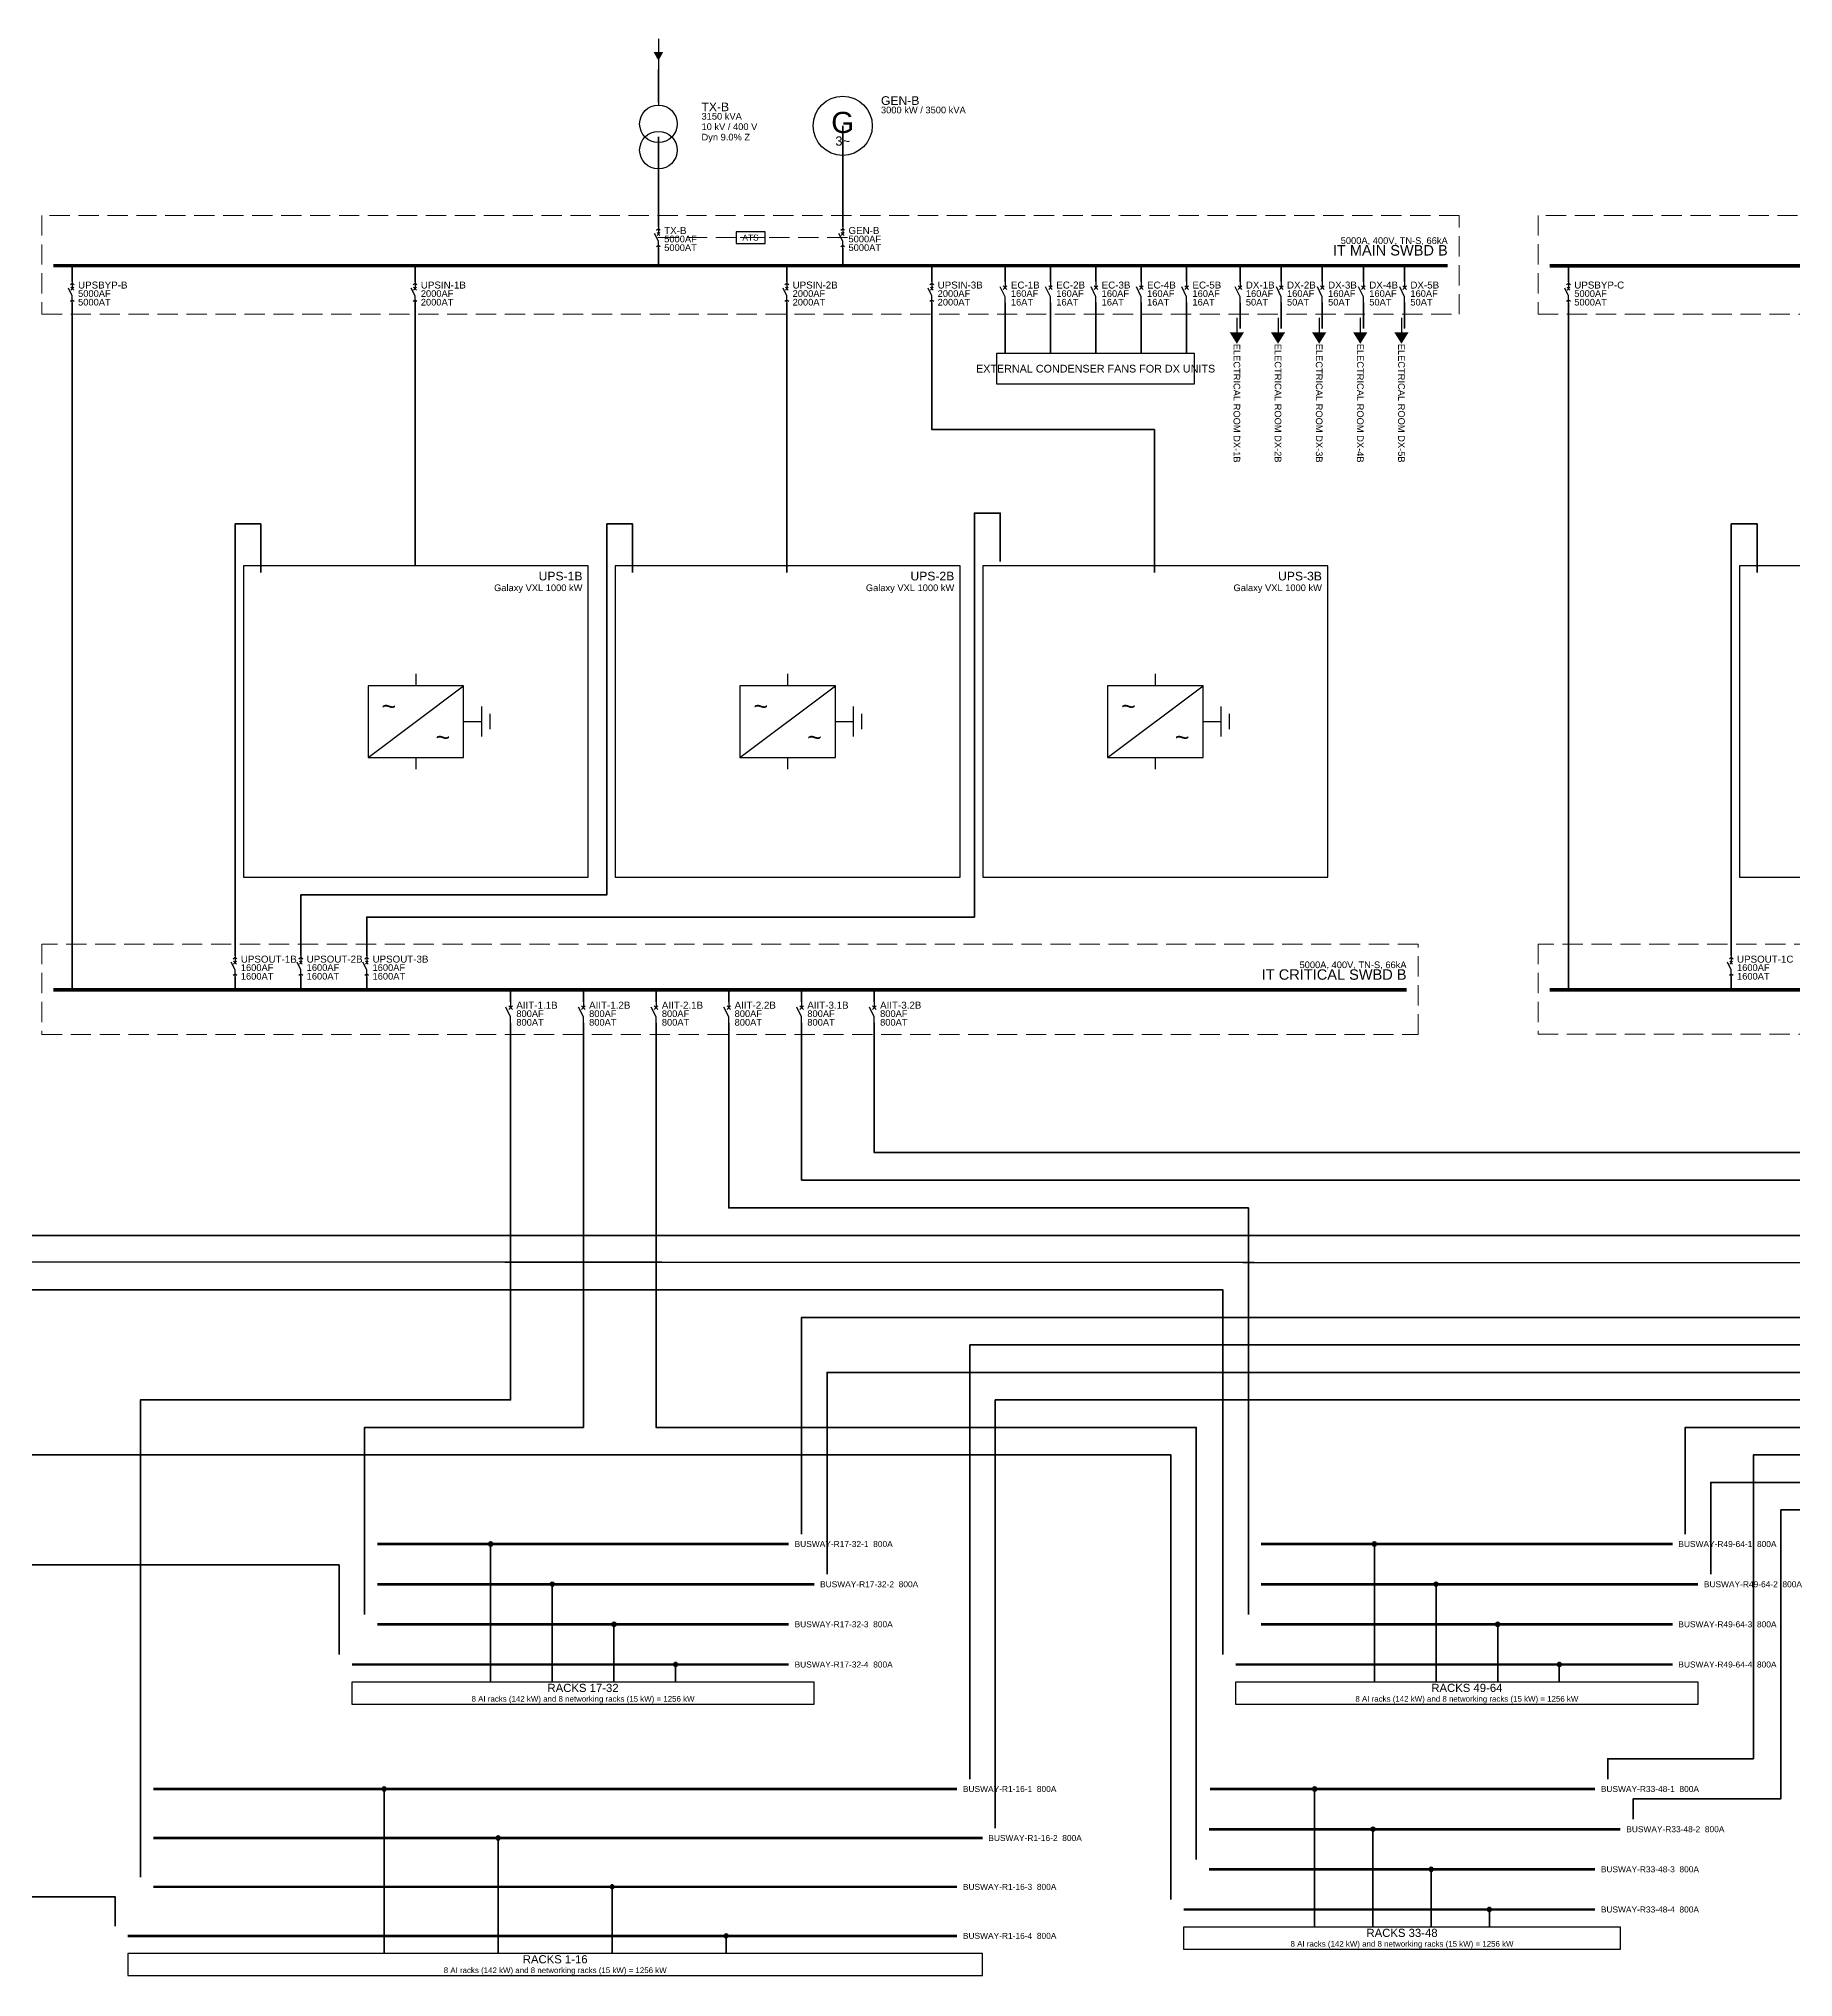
# Model space of a CAD drawing. Header units: millimetres. Extents: x 0 to 1189, y 0 to 841.
# Drawn here: x 311.3 to 614.4, y 318.6 to 653.6 of the extents above; entities that cross this region are included whole.
import ezdxf
from ezdxf.enums import TextEntityAlignment as Align

# ---------------------------------------------------------------- set-up
doc = ezdxf.new("R2010")
doc.units = ezdxf.units.MM
doc.linetypes.add('IND-DASHED', pattern=[5, 3.5, -1.5])
for name, color, linetype, lineweight in [('E-BUSBAR', 7, 'Continuous', 100), ('E-DEVICE', 7, 'Continuous', 25), ('E-ENCL', 8, 'IND-DASHED', 18), ('E-EQUIP', 7, 'Continuous', 25), ('E-HV', 1, 'Continuous', 35), ('E-LV', 7, 'Continuous', 35), ('E-TAG', 7, 'Continuous', 25), ('E-TEXT', 7, 'Continuous', 18)]:
    doc.layers.add(name, color=color, linetype=linetype, lineweight=lineweight)
doc.styles.add('IND', font='arial.ttf')

# ---------------------------------------------------------------- blocks, each defined once
blk = doc.blocks.new('E-TX')
for p, q in [((0, 11), (0, 10)), ((0, -10.2), (0, -11))]:
    blk.add_line(p, q)
for centre in [(0, 4.2), (0, -4.2)]:
    blk.add_circle(centre, 6)
at = {"style": 'IND'}
for tag, p in [('TAG', (8, 6)), ('VOLTS', (8, -1.5)), ('RATING', (8, 2.25)), ('VECTOR', (8, -5.25))]:
    blk.add_attdef(tag, p, '', height=2.5, dxfattribs=at)
blk = doc.blocks.new('E-SUPPLY')
h = blk.add_hatch(color=256)
h.dxf.hatch_style = 1
h.paths.add_polyline_path([(-2.2, 1), (2.2, 1), (0, -3)])
blk.add_line((0, 7), (0, -7))
blk = doc.blocks.new('E-GEN')
blk.add_circle((0, 0), 7)
at = {"style": 'IND'}
for s, height, p in [('G', 5, (0, 0.8)), ('3~', 2.2, (0, -3.6))]:
    blk.add_text(s, height=height, dxfattribs=at).set_placement(p, align=Align.MIDDLE_CENTER)
for tag, p in [('TAG', (9, 3)), ('RATING', (9, -0.75)), ('VOLTS', (9, -4.5))]:
    blk.add_attdef(tag, p, '', height=2.5, dxfattribs=at)
blk = doc.blocks.new('E-ACB')
for p, q in [((0, -3), (-3.2, 3.4)), ((-1.6, 6.4), (0, 7.6)), ((-1.2, 1.8), (1.2, 4.2)), ((-1.2, 4.2), (1.2, 1.8)), ((0, 9), (0, 3)), ((0, 7.6), (1.6, 6.4)), ((-1.6, -7.6), (0, -6.4)), ((0, -9), (0, -3)), ((0, -6.4), (1.6, -7.6))]:
    blk.add_line(p, q)
at = {"style": 'IND'}
for tag, p in [('TAG', (3.5, 3)), ('RATING', (3.5, 0))]:
    blk.add_attdef(tag, p, '', height=2, dxfattribs=at)
blk = doc.blocks.new('E-CB')
for p, q in [((0, -3), (-3.2, 3.4)), ((-1.2, 1.8), (1.2, 4.2)), ((-1.2, 4.2), (1.2, 1.8)), ((0, 7), (0, 3)), ((0, -7), (0, -3))]:
    blk.add_line(p, q)
at = {"style": 'IND'}
for tag, p in [('TAG', (3.5, 2.5)), ('RATING', (3.5, -0.5))]:
    blk.add_attdef(tag, p, '', height=2, dxfattribs=at)
blk = doc.blocks.new('E-UPS')
for p, q in [((0, 8), (0, 6)), ((-8, -6), (8, 6)), ((8, 0), (11, 0)), ((11, 2.5), (11, -2.5)), ((12.4, 1.3), (12.4, -1.3)), ((0, -6), (0, -8))]:
    blk.add_line(p, q)
blk.add_lwpolyline([(-8, -6), (8, -6), (8, 6), (-8, 6)], close=True)
at = {"style": 'IND'}
for p in [(-4.5, 2.6), (4.5, -2.6)]:
    blk.add_text('~', height=3, dxfattribs=at).set_placement(p, align=Align.MIDDLE_CENTER)
blk = doc.blocks.new('E-LOAD')
h = blk.add_hatch(color=256)
h.dxf.hatch_style = 1
h.paths.add_polyline_path([(-2.5, 0), (2.5, 0), (0, -4)])
blk.add_line((0, 5), (0, 0))

msp = doc.modelspace()

# ---------------------------------------------------------------- linework, layer by layer
at = {"layer": 'E-BUSBAR'}
for points, const_width in [([(313.86, 614.36), (554.7, 614.36)], 0.6), ([(572.3, 614.32), (813.14, 614.32)], 0.6), ([(313.86, 489.22), (547.59, 489.22)], 0.6), ([(572.3, 489.22), (806.02, 489.22)], 0.6), ([(369.82, 393.46), (440.89, 393.46)], 0.45), ([(522.47, 393.46), (593.54, 393.46)], 0.45), ([(369.82, 386.51), (445.29, 386.51)], 0.45), ([(522.47, 386.51), (597.94, 386.51)], 0.45), ([(369.82, 379.59), (440.89, 379.59)], 0.45), ([(522.47, 379.59), (593.54, 379.59)], 0.45), ([(365.42, 372.64), (440.89, 372.64)], 0.45), ([(518.07, 372.64), (593.54, 372.64)], 0.45), ([(331.11, 351.13), (469.96, 351.13)], 0.45), ([(513.64, 351.13), (580.15, 351.13)], 0.45), ([(331.11, 342.66), (474.35, 342.66)], 0.45), ([(513.47, 344.18), (584.54, 344.18)], 0.45), ([(513.47, 337.26), (580.15, 337.26)], 0.45), ([(331.11, 334.22), (469.96, 334.22)], 0.45), ([(509.08, 330.31), (580.15, 330.31)], 0.45), ([(326.72, 325.75), (469.96, 325.75)], 0.45)]:
    msp.add_lwpolyline(points, dxfattribs=dict(at, const_width=const_width))
at = {"layer": 'E-DEVICE'}
msp.add_lwpolyline([(431.78, 618.2), (436.78, 618.2), (436.78, 620.2), (431.78, 620.2)], close=True, dxfattribs=at)
at = {"layer": 'E-ENCL'}
for p, q in [((436.78, 619.2), (417.57, 619.2)), ((451, 619.2), (431.78, 619.2))]:
    msp.add_line(p, q, dxfattribs=at)
for points in [[(311.86, 605.94), (556.7, 605.94), (556.7, 623.03), (311.86, 623.03)], [(570.3, 605.94), (815.14, 605.94), (815.14, 623.04), (570.3, 623.04)], [(311.86, 481.51), (549.59, 481.51), (549.59, 497.13), (311.86, 497.13)], [(570.3, 481.54), (808.02, 481.54), (808.02, 497.13), (570.3, 497.13)]]:
    msp.add_lwpolyline(points, close=True, dxfattribs=at)
at = {"layer": 'E-EQUIP'}
for points in [[(476.78, 593.92), (510.99, 593.92), (510.99, 599.18), (476.78, 599.18)], [(346.69, 508.68), (406.25, 508.68), (406.25, 562.46), (346.69, 562.46)], [(410.91, 508.68), (470.47, 508.68), (470.47, 562.46), (410.91, 562.46)], [(474.4, 508.68), (533.97, 508.68), (533.97, 562.46), (474.4, 562.46)], [(605.12, 508.68), (664.69, 508.68), (664.69, 562.46), (605.12, 562.46)], [(365.42, 365.8), (445.29, 365.8), (445.29, 369.6), (365.42, 369.6)], [(518.07, 365.8), (597.94, 365.8), (597.94, 369.6), (518.07, 369.6)], [(509.08, 323.47), (584.54, 323.47), (584.54, 327.27), (509.08, 327.27)], [(326.72, 318.91), (474.35, 318.91), (474.35, 322.71), (326.72, 322.71)]]:
    msp.add_lwpolyline(points, close=True, dxfattribs=at)
at = {"layer": 'E-HV'}
msp.add_lwpolyline([(418.37, 648.23), (418.37, 642.53)], dxfattribs=at)
at = {"layer": 'E-LV'}
for p, q in [((389.38, 393.46), (389.38, 369.6)), ((542.03, 393.46), (542.03, 369.6)), ((400.03, 386.51), (400.03, 369.6)), ((552.68, 386.51), (552.68, 369.6)), ((410.68, 379.59), (410.68, 369.6)), ((563.33, 379.59), (563.33, 369.6)), ((421.33, 372.64), (421.33, 369.6)), ((573.98, 372.64), (573.98, 369.6)), ((371.01, 351.13), (371.01, 322.71)), ((531.72, 351.13), (531.72, 327.27)), ((390.69, 342.66), (390.69, 322.71)), ((541.78, 344.18), (541.78, 327.27)), ((551.84, 337.26), (551.84, 327.27)), ((410.38, 334.22), (410.38, 322.71)), ((561.9, 330.31), (561.9, 327.27)), ((430.06, 325.75), (430.06, 322.71))]:
    msp.add_line(p, q, dxfattribs=at)
for points in [[(418.37, 636.58), (418.37, 621.03)], [(450.2, 638.51), (450.2, 621.03)], [(418.37, 617.37), (418.37, 617.37), (418.37, 616.66), (418.37, 614.35)], [(450.2, 617.37), (450.2, 617.37), (450.2, 616.66), (450.2, 614.35)], [(317.13, 614.34), (317.13, 611.6), (317.13, 611.6)], [(376.33, 614.34), (376.33, 611.6), (376.33, 611.6)], [(440.55, 614.34), (440.55, 611.6), (440.55, 611.6)], [(465.6, 614.34), (465.6, 611.6), (465.6, 611.6)], [(478.25, 614.34), (478.25, 611.6), (478.25, 611.6)], [(486.09, 614.34), (486.09, 611.6), (486.09, 611.6)], [(493.93, 614.34), (493.93, 611.6), (493.93, 611.6)], [(501.77, 614.34), (501.77, 611.6), (501.77, 611.6)], [(509.61, 614.34), (509.61, 611.6), (509.61, 611.6)], [(518.83, 614.34), (518.83, 611.6), (518.83, 611.6)], [(525.94, 614.34), (525.94, 611.6), (525.94, 611.6)], [(533.04, 614.34), (533.04, 611.6), (533.04, 611.6)], [(540.15, 614.34), (540.15, 611.6), (540.15, 611.6)], [(547.25, 614.34), (547.25, 611.6), (547.25, 611.6)], [(575.56, 614.34), (575.56, 611.59), (575.56, 611.59)], [(317.13, 607.94), (317.13, 607.94), (317.13, 489.21)], [(376.33, 607.94), (376.33, 608.4), (376.33, 563.21), (376.33, 562.46)], [(440.55, 607.94), (440.55, 607.94), (440.55, 561.31)], [(465.6, 607.94), (465.6, 607.94), (465.6, 586.01), (504.05, 586.01), (504.05, 561.31)], [(478.25, 607.94), (478.25, 607.94), (478.25, 603.47), (478.25, 599.18)], [(486.09, 607.94), (486.09, 607.94), (486.09, 603.47), (486.09, 599.18)], [(493.93, 607.94), (493.93, 607.94), (493.93, 603.47), (493.93, 599.18)], [(501.77, 607.94), (501.77, 607.94), (501.77, 603.47), (501.77, 599.18)], [(509.61, 607.94), (509.61, 607.94), (509.61, 603.47), (509.61, 599.18)], [(518.83, 607.94), (518.83, 607.94), (518.83, 603.47)], [(525.94, 607.94), (525.94, 607.94), (525.94, 603.47)], [(533.04, 607.94), (533.04, 607.94), (533.04, 603.47)], [(540.15, 607.94), (540.15, 607.94), (540.15, 603.47)], [(547.25, 607.94), (547.25, 607.94), (547.25, 603.47)], [(575.56, 607.94), (575.56, 607.94), (575.56, 489.21)], [(349.69, 561.31), (349.69, 569.71), (345.24, 569.71), (345.24, 495.12), (345.24, 495.12)], [(413.91, 561.31), (413.91, 569.71), (409.46, 569.71), (409.46, 505.64), (356.61, 505.64), (356.61, 495.14), (356.61, 495.14)], [(477.41, 563.2), (477.41, 571.6), (472.95, 571.6), (472.95, 501.79), (367.99, 501.79), (367.99, 495.14), (367.99, 495.14)], [(608.13, 561.31), (608.13, 569.71), (603.67, 569.71), (603.67, 495.12), (603.67, 495.12)], [(345.24, 491.47), (345.24, 491.47), (345.24, 489.31)], [(356.61, 491.48), (356.61, 491.48), (356.61, 489.33)], [(367.99, 491.48), (367.99, 491.48), (367.99, 489.33)], [(392.83, 489.24), (392.83, 487.17), (392.83, 487.17)], [(405.4, 489.24), (405.4, 487.17), (405.4, 487.17)], [(417.96, 489.24), (417.96, 487.17), (417.96, 487.17)], [(430.53, 489.24), (430.53, 487.17), (430.53, 487.17)], [(443.09, 489.24), (443.09, 487.17), (443.09, 487.17)], [(455.66, 489.24), (455.66, 487.17), (455.66, 487.17)], [(603.67, 491.47), (603.67, 491.47), (603.67, 489.31)], [(134.4, 483.5), (134.4, 483.51), (134.4, 332.51), (260.69, 332.51), (260.69, 318.6), (308.26, 318.6), (308.26, 332.51), (324.52, 332.51), (324.52, 327.45)], [(146.96, 483.51), (146.96, 483.51), (146.96, 389.85), (327.93, 389.85), (329.9, 389.85), (363.22, 389.85), (363.22, 374.35)], [(159.53, 483.51), (159.53, 483.51), (159.53, 408.85), (327.93, 408.85), (329.9, 408.85), (366.64, 408.85), (368.6, 408.85), (442.11, 408.85), (444.07, 408.85), (446.5, 408.85), (448.47, 408.85), (471.17, 408.85), (473.14, 408.85), (475.57, 408.85), (477.53, 408.85), (506.88, 408.85), (506.88, 332.02)], [(172.09, 483.51), (172.09, 483.51), (172.09, 437.35), (391.85, 437.35), (393.82, 437.35), (404.42, 437.35), (406.38, 437.35), (416.98, 437.35), (418.95, 437.35), (515.87, 437.35), (515.87, 374.35)], [(184.66, 483.51), (184.66, 483.51), (184.66, 442.22), (391.85, 442.15), (393.82, 442.15), (404.42, 442.14), (406.38, 442.14), (416.98, 442.14), (418.95, 442.14), (519.29, 442.1), (521.26, 442.1), (626.51, 442.07), (626.47, 338.78), (659.22, 338.78), (659.22, 332.02)], [(197.22, 483.51), (197.22, 483.51), (197.22, 446.78), (391.85, 446.78), (393.82, 446.78), (404.42, 446.78), (406.38, 446.78), (416.98, 446.78), (418.95, 446.78), (519.29, 446.78), (521.26, 446.78), (630.24, 446.78), (632.2, 446.78), (636.01, 446.78), (636.01, 376.49), (672.61, 376.49), (672.61, 373.11)], [(392.83, 483.5), (392.83, 483.51), (392.83, 418.35), (328.91, 418.35), (328.91, 335.91)], [(405.4, 483.51), (405.4, 483.51), (405.4, 413.6), (367.62, 413.6), (367.62, 381.28)], [(417.96, 483.51), (417.96, 483.51), (417.96, 413.6), (442.11, 413.6), (444.07, 413.6), (446.5, 413.6), (448.47, 413.6), (471.17, 413.6), (473.14, 413.6), (475.57, 413.6), (477.53, 413.6), (511.28, 413.6), (511.28, 338.96)], [(430.53, 483.51), (430.53, 483.51), (430.53, 451.53), (520.27, 451.53), (520.27, 381.28)], [(651.27, 483.54), (651.27, 483.54), (651.27, 432.6), (641.75, 432.6), (639.78, 432.6), (637, 432.6), (635.03, 432.6), (632.2, 432.6), (630.24, 432.6), (627.48, 432.6), (625.52, 432.6), (521.26, 432.6), (519.29, 432.6), (516.86, 432.6), (514.89, 432.6), (443.09, 432.6), (443.09, 395.16)], [(443.09, 483.51), (443.09, 483.51), (443.09, 456.35), (631.22, 456.35), (631.22, 345.71), (663.62, 345.71), (663.62, 338.96)], [(455.66, 483.51), (455.66, 483.51), (455.66, 461.1), (640.76, 461.1), (640.76, 383.43), (677.01, 383.43), (677.01, 380.05)], [(663.84, 483.54), (663.84, 483.54), (663.84, 427.85), (641.75, 427.85), (639.78, 427.85), (637, 427.85), (635.03, 427.85), (632.2, 427.85), (630.24, 427.85), (627.48, 427.85), (625.52, 427.85), (521.26, 427.85), (519.29, 427.85), (516.86, 427.85), (514.89, 427.85), (472.16, 427.85), (472.16, 352.83)], [(688.97, 483.54), (688.97, 483.54), (688.97, 408.85), (641.75, 408.85), (639.78, 408.85), (637, 408.85), (635.03, 408.85), (632.2, 408.85), (630.24, 408.85), (627.48, 408.85), (625.52, 408.85), (607.51, 408.85), (607.51, 356.36), (582.35, 356.36), (582.35, 352.83)], [(947.41, 483.5), (947.41, 483.5), (947.41, 399.35), (760.5, 399.35), (758.53, 399.35), (749.07, 399.35), (747.1, 399.35), (641.75, 399.35), (639.78, 399.35), (637, 399.35), (635.03, 399.35), (632.2, 399.35), (630.24, 399.35), (627.48, 399.35), (625.52, 399.35), (612.26, 399.35), (612.26, 349.43), (586.74, 349.43), (586.74, 345.89)], [(676.4, 483.54), (676.4, 483.54), (676.4, 413.6), (641.75, 413.6), (639.78, 413.6), (637, 413.6), (635.03, 413.6), (632.2, 413.6), (630.24, 413.6), (627.48, 413.6), (625.52, 413.6), (595.74, 413.6), (595.74, 395.16)], [(934.84, 483.5), (934.84, 483.5), (934.84, 404.1), (760.5, 404.1), (758.53, 404.1), (749.07, 404.1), (747.1, 404.1), (641.75, 404.1), (639.78, 404.1), (637, 404.1), (635.03, 404.1), (632.2, 404.1), (630.24, 404.1), (627.48, 404.1), (625.52, 404.1), (608.5, 404.1), (606.53, 404.1), (600.14, 404.1), (600.14, 388.22)], [(625.52, 423.1), (521.26, 423.1), (519.29, 423.1), (516.86, 423.1), (514.89, 423.1), (473.14, 423.1), (471.17, 423.1), (447.49, 423.1), (447.49, 388.22)], [(922.28, 418.35), (760.5, 418.35), (758.53, 418.35), (749.07, 418.35), (747.1, 418.35), (689.95, 418.35), (687.98, 418.35), (677.39, 418.35), (675.42, 418.35), (641.75, 418.35), (639.78, 418.35), (637, 418.35), (635.03, 418.35), (632.2, 418.35), (630.24, 418.35), (627.48, 418.35), (625.52, 418.35), (521.26, 418.35), (519.29, 418.35), (516.86, 418.35), (514.89, 418.35), (476.55, 418.35), (476.55, 344.37)]]:
    msp.add_lwpolyline(points, dxfattribs=at)
for centre in [(389.38, 393.46), (542.03, 393.46), (400.03, 386.51), (552.68, 386.51), (410.68, 379.59), (563.33, 379.59), (421.33, 372.64), (573.98, 372.64), (371.01, 351.13), (531.72, 351.13), (390.69, 342.66), (541.78, 344.18), (551.84, 337.26), (410.38, 334.22), (561.9, 330.31), (430.06, 325.75)]:
    msp.add_circle(centre, 0.35, dxfattribs=at)

# ---------------------------------------------------------------- block references
at = {"layer": 'E-DEVICE'}
for name, p, xscale, yscale in [('E-ACB', (418.37, 619.2), 0.2033, 0.2033), ('E-ACB', (450.2, 619.2), 0.2033, 0.2033), ('E-ACB', (317.13, 609.77), 0.2033, 0.2033), ('E-ACB', (376.33, 609.77), 0.2033, 0.2033), ('E-ACB', (440.55, 609.77), 0.2033, 0.2033), ('E-ACB', (465.6, 609.77), 0.2033, 0.2033), ('E-CB', (478.25, 609.77), 0.2613857142857143, 0.2613857142857143), ('E-CB', (486.09, 609.77), 0.2613857142857143, 0.2613857142857143), ('E-CB', (493.93, 609.77), 0.2613857142857143, 0.2613857142857143), ('E-CB', (501.77, 609.77), 0.2613857142857143, 0.2613857142857143), ('E-CB', (509.61, 609.77), 0.2613857142857143, 0.2613857142857143), ('E-CB', (518.83, 609.77), 0.2613857142857143, 0.2613857142857143), ('E-CB', (525.94, 609.77), 0.2613857142857143, 0.2613857142857143), ('E-CB', (533.04, 609.77), 0.2613857142857143, 0.2613857142857143), ('E-CB', (540.15, 609.77), 0.2613857142857143, 0.2613857142857143), ('E-CB', (547.25, 609.77), 0.2613857142857143, 0.2613857142857143), ('E-ACB', (575.56, 609.77), 0.2033, 0.2033), ('E-ACB', (345.24, 493.29), 0.2033, 0.2033), ('E-ACB', (356.61, 493.3), 0.2033, 0.2033), ('E-ACB', (367.99, 493.3), 0.2033, 0.2033), ('E-ACB', (603.67, 493.29), 0.2033, 0.2033), ('E-CB', (392.83, 485.34), 0.2613857142857143, 0.2613857142857143), ('E-CB', (405.4, 485.34), 0.2613857142857143, 0.2613857142857143), ('E-CB', (417.96, 485.34), 0.2613857142857143, 0.2613857142857143), ('E-CB', (430.53, 485.34), 0.2613857142857143, 0.2613857142857143), ('E-CB', (443.09, 485.34), 0.2613857142857143, 0.2613857142857143), ('E-CB', (455.66, 485.34), 0.2613857142857143, 0.2613857142857143)]:
    msp.add_blockref(name, p, dxfattribs=dict(at, xscale=xscale, yscale=yscale))
at = {"layer": 'E-EQUIP'}
for name, p, xscale, yscale in [('E-SUPPLY', (418.37, 650.89), 0.38, 0.38), ('E-GEN', (450.2, 638.51), 0.7298714285714285, 0.7298714285714285), ('E-TX', (418.37, 636.58), 0.5406363636363637, 0.5406363636363637), ('E-LOAD', (518.28, 602.85), 0.5, 0.5), ('E-LOAD', (525.39, 602.85), 0.5, 0.5), ('E-LOAD', (532.5, 602.85), 0.5, 0.5), ('E-LOAD', (539.6, 602.85), 0.5, 0.5), ('E-LOAD', (546.71, 602.85), 0.5, 0.5), ('E-UPS', (376.47, 535.57), 1.0309326923076922, 1.0309326923076922), ('E-UPS', (440.69, 535.57), 1.0309326923076922, 1.0309326923076922), ('E-UPS', (504.19, 535.57), 1.0309326923076922, 1.0309326923076922)]:
    msp.add_blockref(name, p, dxfattribs=dict(at, xscale=xscale, yscale=yscale))

# ---------------------------------------------------------------- texts
at = {"layer": 'E-TAG', "style": 'IND'}
for s, height, p in [('GEN-B', 1.5, (456.81, 643.62)), ('TX-B', 1.5, (425.81, 642.53)), ('TX-B', 1.208, (419.37, 621.03)), ('GEN-B', 1.208, (451.2, 621.03)), ('UPSBYP-B', 1.208, (318.13, 611.6)), ('UPSIN-1B', 1.208, (377.33, 611.6)), ('UPSIN-2B', 1.208, (441.55, 611.6)), ('UPSIN-3B', 1.208, (466.6, 611.6)), ('EC-1B', 1.208, (479.25, 611.6)), ('EC-2B', 1.208, (487.09, 611.6)), ('EC-3B', 1.208, (494.93, 611.6)), ('EC-4B', 1.208, (502.77, 611.6)), ('EC-5B', 1.208, (510.61, 611.6)), ('DX-1B', 1.208, (519.83, 611.6)), ('DX-2B', 1.208, (526.94, 611.6)), ('DX-3B', 1.208, (534.04, 611.6)), ('DX-4B', 1.208, (541.15, 611.6)), ('DX-5B', 1.208, (548.25, 611.6)), ('UPSBYP-C', 1.208, (576.56, 611.6)), ('UPSOUT-1B', 1.208, (346.24, 495.12)), ('UPSOUT-2B', 1.208, (357.61, 495.13)), ('UPSOUT-3B', 1.208, (368.99, 495.13)), ('UPSOUT-1C', 1.208, (604.67, 495.12)), ('AIIT-1.1B', 1.208, (393.83, 487.17)), ('AIIT-1.2B', 1.208, (406.4, 487.17)), ('AIIT-2.1B', 1.208, (418.96, 487.17)), ('AIIT-2.2B', 1.208, (431.53, 487.17)), ('AIIT-3.1B', 1.208, (444.09, 487.17)), ('AIIT-3.2B', 1.208, (456.66, 487.17))]:
    msp.add_text(s, height=height, dxfattribs=at).set_placement(p, align=Align.TOP_LEFT)
for s, p in [('IT MAIN SWBD B', (554.7, 615.56)), ('IT CRITICAL SWBD B', (547.59, 490.42))]:
    msp.add_text(s, height=1.8, dxfattribs=at).set_placement(p, align=Align.BOTTOM_RIGHT)
for s, height, p in [('EXTERNAL CONDENSER FANS FOR DX UNITS', 1.3304, (493.88, 596.55)), ('RACKS 17-32', 1.4, (405.35, 368.6)), ('RACKS 49-64', 1.4, (558.01, 368.6)), ('RACKS 33-48', 1.4, (546.81, 326.27)), ('RACKS 1-16', 1.4, (400.54, 321.71))]:
    msp.add_text(s, height=height, dxfattribs=at).set_placement(p, align=Align.MIDDLE_CENTER)
for s, p in [('UPS-1B', (405.25, 561.46)), ('UPS-2B', (469.47, 561.46)), ('UPS-3B', (532.97, 561.46))]:
    msp.add_text(s, height=1.5, dxfattribs=at).set_placement(p, align=Align.TOP_RIGHT)
at = {"layer": 'E-TEXT', "style": 'IND'}
for s, p in [('3150 kVA', (425.81, 640.73)), ('3000 kW / 3500 kVA', (456.81, 641.82)), ('10 kV / 400 V', (425.81, 638.93)), ('Dyn 9.0% Z', (425.81, 637.13)), ('5000AF', (419.37, 619.53)), ('5000AT', (419.37, 618.04)), ('5000AF', (451.2, 619.53)), ('5000AT', (451.2, 618.04)), ('5000AF', (318.13, 610.1)), ('2000AF', (377.33, 610.1)), ('2000AF', (441.55, 610.1)), ('2000AF', (466.6, 610.1)), ('160AF', (479.25, 610.1)), ('160AF', (487.09, 610.1)), ('160AF', (494.93, 610.1)), ('160AF', (502.77, 610.1)), ('160AF', (510.61, 610.1)), ('160AF', (519.83, 610.1)), ('160AF', (526.94, 610.1)), ('160AF', (534.04, 610.1)), ('160AF', (541.15, 610.1)), ('160AF', (548.25, 610.1)), ('5000AF', (576.56, 610.1)), ('5000AT', (318.13, 608.61)), ('2000AT', (377.33, 608.61)), ('2000AT', (441.55, 608.61)), ('2000AT', (466.6, 608.61)), ('16AT', (479.25, 608.61)), ('16AT', (487.09, 608.61)), ('16AT', (494.93, 608.61)), ('16AT', (502.77, 608.61)), ('16AT', (510.61, 608.61)), ('50AT', (519.83, 608.61)), ('50AT', (526.94, 608.61)), ('50AT', (534.04, 608.61)), ('50AT', (541.15, 608.61)), ('50AT', (548.25, 608.61)), ('5000AT', (576.56, 608.61)), ('1600AF', (346.24, 493.63)), ('1600AF', (357.61, 493.64)), ('1600AF', (368.99, 493.64)), ('1600AF', (604.67, 493.63)), ('1600AT', (346.24, 492.13)), ('1600AT', (357.61, 492.14)), ('1600AT', (368.99, 492.14)), ('1600AT', (604.67, 492.13)), ('800AF', (393.83, 485.67)), ('800AF', (406.4, 485.67)), ('800AF', (418.96, 485.67)), ('800AF', (431.53, 485.67)), ('800AF', (444.09, 485.67)), ('800AF', (456.66, 485.68)), ('800AT', (393.83, 484.18)), ('800AT', (406.4, 484.18)), ('800AT', (418.96, 484.18)), ('800AT', (431.53, 484.18)), ('800AT', (444.09, 484.18)), ('800AT', (456.66, 484.18))]:
    msp.add_text(s, height=1.15, dxfattribs=at).set_placement(p, align=Align.TOP_LEFT)
for s, height, p in [('ATS', 1.035, (434.28, 619.2)), ('8 AI racks (142 kW) and 8 networking racks (15 kW) = 1256 kW', 0.9775, (405.35, 366.7)), ('8 AI racks (142 kW) and 8 networking racks (15 kW) = 1256 kW', 0.9775, (558.01, 366.7)), ('8 AI racks (142 kW) and 8 networking racks (15 kW) = 1256 kW', 0.9775, (546.81, 324.37)), ('8 AI racks (142 kW) and 8 networking racks (15 kW) = 1256 kW', 0.9775, (400.54, 319.81))]:
    msp.add_text(s, height=height, dxfattribs=at).set_placement(p, align=Align.MIDDLE_CENTER)
for p in [(554.7, 617.76), (547.59, 492.62)]:
    msp.add_text('5000A, 400V, TN-S, 66kA', height=1.15, dxfattribs=at).set_placement(p, align=Align.BOTTOM_RIGHT)
for s, p in [('ELECTRICAL ROOM DX-1B', (518.28, 600.85)), ('ELECTRICAL ROOM DX-2B', (525.39, 600.85)), ('ELECTRICAL ROOM DX-3B', (532.5, 600.85)), ('ELECTRICAL ROOM DX-4B', (539.6, 600.85)), ('ELECTRICAL ROOM DX-5B', (546.71, 600.85))]:
    msp.add_text(s, height=1.15, rotation=270, dxfattribs=at).set_placement(p, align=Align.MIDDLE_LEFT)
for p in [(405.25, 559.26), (469.47, 559.26), (532.97, 559.26)]:
    msp.add_text('Galaxy VXL 1000 kW', height=1.15, dxfattribs=at).set_placement(p, align=Align.TOP_RIGHT)
for s, p in [('BUSWAY-R17-32-1  800A', (441.89, 393.46)), ('BUSWAY-R49-64-1  800A', (594.54, 393.46)), ('BUSWAY-R17-32-2  800A', (446.29, 386.51)), ('BUSWAY-R49-64-2  800A', (598.94, 386.51)), ('BUSWAY-R17-32-3  800A', (441.89, 379.59)), ('BUSWAY-R49-64-3  800A', (594.54, 379.59)), ('BUSWAY-R17-32-4  800A', (441.89, 372.64)), ('BUSWAY-R49-64-4  800A', (594.54, 372.64)), ('BUSWAY-R1-16-1  800A', (470.96, 351.13)), ('BUSWAY-R33-48-1  800A', (581.15, 351.13)), ('BUSWAY-R1-16-2  800A', (475.35, 342.66)), ('BUSWAY-R33-48-2  800A', (585.54, 344.18)), ('BUSWAY-R33-48-3  800A', (581.15, 337.26)), ('BUSWAY-R1-16-3  800A', (470.96, 334.22)), ('BUSWAY-R33-48-4  800A', (581.15, 330.31)), ('BUSWAY-R1-16-4  800A', (470.96, 325.75))]:
    msp.add_text(s, height=1.035, dxfattribs=at).set_placement(p, align=Align.MIDDLE_LEFT)

doc.saveas('drawing.dxf')
